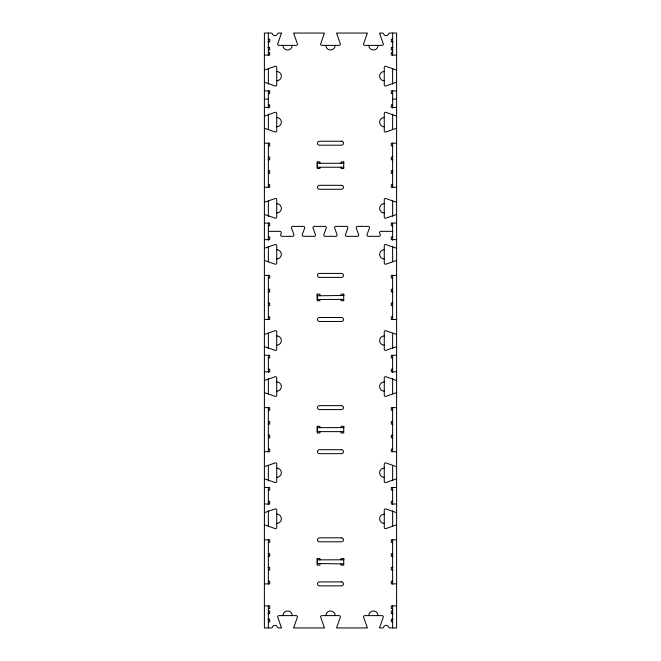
<?xml version="1.0" encoding="UTF-8"?>
<svg xmlns="http://www.w3.org/2000/svg" width="661" height="661" viewBox="0 0 661 661"><rect width="100%" height="100%" fill="white"/><g stroke="black" fill="none" stroke-linecap="round" stroke-linejoin="round"><path stroke-width="0.99" d="M319.924 559.867L319.924 558.545L317.28 558.545L317.28 564.163M317.28 431.964L317.28 426.345L319.924 426.345L319.924 427.667M317.28 299.764L317.28 294.145L319.924 294.145L319.924 295.467M317.28 167.564L317.28 161.945L319.924 161.945L319.924 163.267M317.28 563.503L343.72 563.916M341.076 559.867L341.076 558.545L343.72 558.545L343.72 560.115M341.076 427.667L341.076 426.345L343.72 426.345L343.72 427.915M343.72 295.715L343.72 294.145L341.076 294.145L341.076 295.467M341.076 163.267L341.076 161.945L343.72 161.945L343.72 163.267L317.28 163.267M343.72 427.584L317.28 427.667M343.72 559.784L317.28 559.867M268.366 39.222L269.688 39.222L269.688 41.866L268.036 41.866M392.634 39.222L391.312 39.222L391.312 41.866L392.965 41.866M268.036 47.369L269.688 47.369L269.688 50.013L268.366 50.013M392.965 47.369L391.312 47.369L391.312 50.013L392.634 50.013M268.366 52.442L269.688 52.442L269.688 55.086L264.4 55.086M392.634 52.442L391.312 52.442L391.312 55.086L396.6 55.086M264.4 90.888L269.688 90.888L269.688 93.532L268.366 93.532M396.6 90.888L391.312 90.888L391.312 93.532L392.634 93.532M264.4 99.15L268.366 99.15M392.634 99.15L396.6 99.15M268.366 104.769L269.688 104.769L269.688 107.413L264.4 107.413M392.634 104.769L391.312 104.769L391.312 107.413L396.6 107.413M264.4 143.214L269.688 143.214L269.688 145.858L268.366 145.858M396.6 143.214L391.312 143.214L391.312 145.858L392.634 145.858M268.366 157.095L269.688 157.095L269.688 159.739L268.118 159.739M392.634 157.095L391.312 157.095L391.312 159.739L392.882 159.739M317.28 167.233L343.72 167.233M268.118 170.761L269.688 170.761L269.688 173.405L268.366 173.405M392.882 170.761L391.312 170.761L391.312 173.405L392.634 173.405M268.366 184.642L269.688 184.642L269.688 187.286L264.4 187.286M392.634 184.642L391.312 184.642L391.312 187.286L396.6 187.286M264.4 223.088L269.688 223.088L269.688 225.732L268.366 225.732M396.6 223.088L391.312 223.088L391.312 225.732L392.634 225.732M268.366 231.35L279.967 231.35A1.322 1.322 0 0 1 281.206 233.126L280.652 234.63A1.322 1.322 0 0 0 281.916 236.332L292.6 236.332A1.322 1.322 0 0 0 293.872 234.63L291.443 228.07A1.322 1.322 0 0 1 292.716 226.368L303.399 226.368A1.322 1.322 0 0 1 304.663 228.07L302.242 234.63A1.322 1.322 0 0 0 303.506 236.332L314.198 236.332A1.322 1.322 0 0 0 315.462 234.63L313.041 228.07A1.322 1.322 0 0 1 314.305 226.368L324.989 226.368A1.322 1.322 0 0 1 326.261 228.07L323.832 234.63A1.322 1.322 0 0 0 325.105 236.332L335.788 236.332A1.322 1.322 0 0 0 337.052 234.63L334.631 228.07A1.322 1.322 0 0 1 335.895 226.368L346.587 226.368A1.322 1.322 0 0 1 347.851 228.07L345.43 234.63A1.322 1.322 0 0 0 346.695 236.332L357.386 236.332A1.322 1.322 0 0 0 358.65 234.63L356.221 228.07A1.322 1.322 0 0 1 357.494 226.368L368.177 226.368A1.322 1.322 0 0 1 369.441 228.07L367.02 234.63A1.322 1.322 0 0 0 368.284 236.332L378.976 236.332A1.322 1.322 0 0 0 380.24 234.63L379.687 233.126A1.322 1.322 0 0 1 380.926 231.35L392.634 231.35M268.366 236.969L269.688 236.969L269.688 239.613L264.4 239.613M392.634 236.969L391.312 236.969L391.312 239.613L396.6 239.613M264.4 275.414L269.688 275.414L269.688 278.058L268.366 278.058M396.6 275.414L391.312 275.414L391.312 278.058L392.634 278.058M268.366 289.295L269.688 289.295L269.688 291.939L268.118 291.939M392.634 289.295L391.312 289.295L391.312 291.939L392.882 291.939M343.72 295.467L317.28 295.798M317.28 299.433L343.72 299.433M268.118 302.961L269.688 302.961L269.688 305.605L268.366 305.605M392.882 302.961L391.312 302.961L391.312 305.605L392.634 305.605M268.366 316.842L269.688 316.842L269.688 319.486L264.4 319.486M392.634 316.842L391.312 316.842L391.312 319.486L396.6 319.486M264.4 355.288L269.688 355.288L269.688 357.932L268.366 357.932M396.6 355.288L391.312 355.288L391.312 357.932L392.634 357.932M268.366 369.169L269.688 369.169L269.688 371.812L264.4 371.812M392.634 369.169L391.312 369.169L391.312 371.812L396.6 371.812M264.4 407.614L269.688 407.614L269.688 410.258L268.366 410.258M396.6 407.614L391.312 407.614L391.312 410.258L392.634 410.258M268.366 421.495L269.688 421.495L269.688 424.139L268.118 424.139M392.634 421.495L391.312 421.495L391.312 424.139L392.882 424.139M317.28 431.633L343.72 431.633M268.118 435.161L269.688 435.161L269.688 437.805L268.366 437.805M392.882 435.161L391.312 435.161L391.312 437.805L392.634 437.805M268.366 449.042L269.688 449.042L269.688 451.686L264.4 451.686M392.634 449.042L391.312 449.042L391.312 451.686L396.6 451.686M264.4 487.488L269.688 487.488L269.688 490.132L268.366 490.132M396.6 487.488L391.312 487.488L391.312 490.132L392.634 490.132M268.366 501.368L269.688 501.368L269.688 504.013L264.4 504.013M392.634 501.368L391.312 501.368L391.312 504.013L396.6 504.013M264.4 539.814L269.688 539.814L269.688 542.458L268.366 542.458M396.6 539.814L391.312 539.814L391.312 542.458L392.634 542.458M268.366 553.695L269.688 553.695L269.688 556.339L268.118 556.339M392.634 553.695L391.312 553.695L391.312 556.339L392.882 556.339M268.118 567.361L269.688 567.361L269.688 570.005L268.366 570.005M392.882 567.361L391.312 567.361L391.312 570.005L392.634 570.005M268.366 581.242L269.688 581.242L269.688 583.886L264.4 583.886M392.634 581.242L391.312 581.242L391.312 583.886L396.6 583.886M264.4 605.914L269.688 605.914L269.688 608.558L268.366 608.558M396.6 605.914L391.312 605.914L391.312 608.558L392.634 608.558M268.366 610.987L269.688 610.987L269.688 613.631L268.036 613.631M392.634 610.987L391.312 610.987L391.312 613.631L392.965 613.631M268.036 619.134L269.688 619.134L269.688 621.778L268.366 621.778M392.965 619.134L391.312 619.134L391.312 621.778L392.634 621.778M392.634 33.05L392.634 55.251M392.634 68.868L392.634 84.096M392.634 90.888L392.634 108.074M392.634 114.122L392.634 129.382M392.634 143.049L392.634 187.451M392.634 201.118L392.634 216.378M392.634 223.088L392.634 240.274M392.634 246.322L392.634 261.582M392.634 275.249L392.634 319.651M392.634 333.318L392.634 348.578M392.634 355.288L392.634 372.474M392.634 378.522L392.634 393.782M392.634 407.449L392.634 451.851M392.634 465.518L392.634 480.778M392.634 487.488L392.634 504.673M392.634 510.722L392.634 525.982M392.634 539.649L392.634 584.051M392.634 605.749L392.634 627.95M343.72 161.945L343.72 168.555L341.076 168.555L341.076 167.233M343.72 294.145L343.72 300.755L341.076 300.755L341.076 299.433M343.72 426.345L343.72 432.955L341.076 432.955L341.076 431.633M343.72 558.545L343.72 565.155L341.076 565.155L341.076 563.833M319.924 167.233L319.924 168.555L317.28 168.555L317.28 161.945M319.924 299.433L319.924 300.755L317.28 300.755L317.28 294.145M319.924 431.633L319.924 432.955L317.28 432.955L317.28 426.345M319.924 563.833L319.924 565.155L317.28 565.155L317.28 558.545M268.366 33.05L268.366 55.251M268.366 68.868L268.366 84.096M268.366 90.888L268.366 108.074M268.366 114.122L268.366 129.382M268.366 143.049L268.366 187.451M268.366 201.118L268.366 216.378M268.366 223.088L268.366 240.274M268.366 246.322L268.366 261.582M268.366 275.249L268.366 319.651M268.366 333.318L268.366 348.578M268.366 355.288L268.366 372.474M268.366 378.522L268.366 393.782M268.366 407.449L268.366 451.851M268.366 465.518L268.366 480.778M268.366 487.488L268.366 504.673M268.366 510.722L268.366 525.982M268.366 539.649L268.366 584.051M268.366 605.749L268.366 627.95M396.6 346.67A1.322 1.322 0 0 0 396.22 346.728L385.586 350.454A1.322 1.322 0 0 1 384.264 349.132L384.264 331.946A1.322 1.322 0 0 1 385.586 330.624L396.22 334.342A1.322 1.322 0 0 0 396.6 334.4M384.264 345.166A4.627 4.627 0 0 1 379.637 340.539A4.627 4.627 0 0 1 384.264 335.912M264.4 334.4A1.322 1.322 0 0 0 264.78 334.342L275.414 330.624A1.322 1.322 0 0 1 276.736 331.946L276.736 349.132A1.322 1.322 0 0 1 275.414 350.454L264.78 346.728A1.322 1.322 0 0 0 264.4 346.67M276.736 335.912A4.627 4.627 0 0 1 281.363 340.539A4.627 4.627 0 0 1 276.736 345.166M264.4 128.3A1.322 1.322 0 0 1 264.78 128.358L275.414 132.076A1.322 1.322 0 0 0 276.736 130.754L276.736 113.568A1.322 1.322 0 0 0 275.414 112.246L264.78 115.972A1.322 1.322 0 0 1 264.4 116.03M276.736 117.534A4.627 4.627 0 0 1 281.363 122.161A4.627 4.627 0 0 1 276.736 126.788M264.4 82.27A1.322 1.322 0 0 1 264.78 82.328L275.414 86.054A1.322 1.322 0 0 0 276.736 84.732L276.736 67.546A1.322 1.322 0 0 0 275.414 66.224L264.78 69.942A1.322 1.322 0 0 1 264.4 70M276.736 71.512A4.627 4.627 0 0 1 281.363 76.139A4.627 4.627 0 0 1 276.736 80.766M396.6 70A1.322 1.322 0 0 1 396.22 69.942L385.586 66.224A1.322 1.322 0 0 0 384.264 67.546L384.264 84.732A1.322 1.322 0 0 0 385.586 86.054L396.22 82.328A1.322 1.322 0 0 1 396.6 82.27M384.264 80.766A4.627 4.627 0 0 1 379.637 76.139A4.627 4.627 0 0 1 384.264 71.512M396.6 116.03A1.322 1.322 0 0 1 396.22 115.972L385.586 112.246A1.322 1.322 0 0 0 384.264 113.568L384.264 130.754A1.322 1.322 0 0 0 385.586 132.076L396.22 128.358A1.322 1.322 0 0 1 396.6 128.3M384.264 126.788A4.627 4.627 0 0 1 379.637 122.161A4.627 4.627 0 0 1 384.264 117.534M292.187 45.386A4.627 4.627 0 0 1 287.56 50.013A4.627 4.627 0 0 1 282.933 45.386M335.127 45.386A4.627 4.627 0 0 1 330.5 50.013A4.627 4.627 0 0 1 325.873 45.386M378.067 45.386A4.627 4.627 0 0 1 373.44 50.013A4.627 4.627 0 0 1 368.813 45.386M264.4 260.5A1.322 1.322 0 0 1 264.78 260.558L275.414 264.276A1.322 1.322 0 0 0 276.736 262.954L276.736 245.768A1.322 1.322 0 0 0 275.414 244.446L264.78 248.172A1.322 1.322 0 0 1 264.4 248.23M276.736 249.734A4.627 4.627 0 0 1 281.363 254.361A4.627 4.627 0 0 1 276.736 258.988M264.4 214.47A1.322 1.322 0 0 1 264.78 214.528L275.414 218.254A1.322 1.322 0 0 0 276.736 216.932L276.736 199.746A1.322 1.322 0 0 0 275.414 198.424L264.78 202.142A1.322 1.322 0 0 1 264.4 202.2M276.736 203.712A4.627 4.627 0 0 1 281.363 208.339A4.627 4.627 0 0 1 276.736 212.966M396.6 202.2A1.322 1.322 0 0 1 396.22 202.142L385.586 198.424A1.322 1.322 0 0 0 384.264 199.746L384.264 216.932A1.322 1.322 0 0 0 385.586 218.254L396.22 214.528A1.322 1.322 0 0 1 396.6 214.47M384.264 212.966A4.627 4.627 0 0 1 379.637 208.339A4.627 4.627 0 0 1 384.264 203.712M396.6 248.23A1.322 1.322 0 0 1 396.22 248.172L385.586 244.446A1.322 1.322 0 0 0 384.264 245.768L384.264 262.954A1.322 1.322 0 0 0 385.586 264.276L396.22 260.558A1.322 1.322 0 0 1 396.6 260.5M384.264 258.988A4.627 4.627 0 0 1 379.637 254.361A4.627 4.627 0 0 1 384.264 249.734M264.4 380.43A1.322 1.322 0 0 0 264.78 380.372L275.414 376.646A1.322 1.322 0 0 1 276.736 377.968L276.736 395.154A1.322 1.322 0 0 1 275.414 396.476L264.78 392.758A1.322 1.322 0 0 0 264.4 392.7M276.736 381.934A4.627 4.627 0 0 1 281.363 386.561A4.627 4.627 0 0 1 276.736 391.188M396.6 392.7A1.322 1.322 0 0 0 396.22 392.758L385.586 396.476A1.322 1.322 0 0 1 384.264 395.154L384.264 377.968A1.322 1.322 0 0 1 385.586 376.646L396.22 380.372A1.322 1.322 0 0 0 396.6 380.43M384.264 391.188A4.627 4.627 0 0 1 379.637 386.561A4.627 4.627 0 0 1 384.264 381.934M264.4 524.9A1.322 1.322 0 0 1 264.78 524.958L275.414 528.676A1.322 1.322 0 0 0 276.736 527.354L276.736 510.168A1.322 1.322 0 0 0 275.414 508.846L264.78 512.572A1.322 1.322 0 0 1 264.4 512.63M276.736 514.134A4.627 4.627 0 0 1 281.363 518.761A4.627 4.627 0 0 1 276.736 523.388M264.4 478.87A1.322 1.322 0 0 1 264.78 478.928L275.414 482.654A1.322 1.322 0 0 0 276.736 481.332L276.736 464.146A1.322 1.322 0 0 0 275.414 462.824L264.78 466.542A1.322 1.322 0 0 1 264.4 466.6M276.736 468.112A4.627 4.627 0 0 1 281.363 472.739A4.627 4.627 0 0 1 276.736 477.366M396.6 466.6A1.322 1.322 0 0 1 396.22 466.542L385.586 462.824A1.322 1.322 0 0 0 384.264 464.146L384.264 481.332A1.322 1.322 0 0 0 385.586 482.654L396.22 478.928A1.322 1.322 0 0 1 396.6 478.87M384.264 477.366A4.627 4.627 0 0 1 379.637 472.739A4.627 4.627 0 0 1 384.264 468.112M396.6 512.63A1.322 1.322 0 0 1 396.22 512.572L385.586 508.846A1.322 1.322 0 0 0 384.264 510.168L384.264 527.354A1.322 1.322 0 0 0 385.586 528.676L396.22 524.958A1.322 1.322 0 0 1 396.6 524.9M384.264 523.388A4.627 4.627 0 0 1 379.637 518.761A4.627 4.627 0 0 1 384.264 514.134M368.813 615.614A4.627 4.627 0 0 1 373.44 610.987A4.627 4.627 0 0 1 378.067 615.614M325.873 615.614A4.627 4.627 0 0 1 330.5 610.987A4.627 4.627 0 0 1 335.127 615.614M282.933 615.614A4.627 4.627 0 0 1 287.56 610.987A4.627 4.627 0 0 1 292.187 615.614M281.363 33.43L277.645 44.064A1.322 1.322 0 0 0 278.967 45.386L296.153 45.386A1.322 1.322 0 0 0 297.475 44.064L293.748 33.43A1.322 1.322 0 0 1 293.691 33.05L324.361 33.05A1.322 1.322 0 0 1 324.311 33.43L320.585 44.064A1.322 1.322 0 0 0 321.907 45.386L339.093 45.386A1.322 1.322 0 0 0 340.415 44.064L336.689 33.43A1.322 1.322 0 0 1 336.639 33.05L367.309 33.05A1.322 1.322 0 0 1 367.252 33.43L363.525 44.064A1.322 1.322 0 0 0 364.847 45.386L382.033 45.386A1.322 1.322 0 0 0 383.355 44.064L379.637 33.43A1.322 1.322 0 0 1 379.579 33.05L382.364 33.05A1.322 1.322 0 0 1 383.611 33.934A2.644 2.644 0 0 0 388.602 33.934A1.322 1.322 0 0 1 389.85 33.05L396.6 33.05L396.6 627.95L389.85 627.95A1.322 1.322 0 0 1 388.602 627.066A2.644 2.644 0 0 0 383.611 627.066A1.322 1.322 0 0 1 382.364 627.95L379.579 627.95A1.322 1.322 0 0 1 379.637 627.57L383.355 616.936A1.322 1.322 0 0 0 382.033 615.614L364.847 615.614A1.322 1.322 0 0 0 363.525 616.936L367.252 627.57A1.322 1.322 0 0 1 367.309 627.95L336.639 627.95A1.322 1.322 0 0 1 336.689 627.57L340.415 616.936A1.322 1.322 0 0 0 339.093 615.614L321.907 615.614A1.322 1.322 0 0 0 320.585 616.936L324.311 627.57A1.322 1.322 0 0 1 324.361 627.95L293.691 627.95A1.322 1.322 0 0 1 293.748 627.57L297.475 616.936A1.322 1.322 0 0 0 296.153 615.614L278.967 615.614A1.322 1.322 0 0 0 277.645 616.936L281.363 627.57A1.322 1.322 0 0 1 281.421 627.95L278.636 627.95A1.322 1.322 0 0 1 277.389 627.066A2.644 2.644 0 0 0 272.398 627.066A1.322 1.322 0 0 1 271.15 627.95L264.4 627.95L264.4 33.05L271.15 33.05A1.322 1.322 0 0 1 272.398 33.934A2.644 2.644 0 0 0 277.389 33.934A1.322 1.322 0 0 1 278.636 33.05L281.421 33.05A1.322 1.322 0 0 1 281.363 33.43M341.514 141.231L319.486 141.231A1.983 1.983 0 0 0 317.503 143.214A1.983 1.983 0 0 0 319.486 145.197L341.514 145.197A1.983 1.983 0 0 0 343.497 143.214A1.983 1.983 0 0 0 341.514 141.231M341.514 185.303L319.486 185.303A1.983 1.983 0 0 0 317.503 187.286A1.983 1.983 0 0 0 319.486 189.269L341.514 189.269A1.983 1.983 0 0 0 343.497 187.286A1.983 1.983 0 0 0 341.514 185.303M341.514 273.431L319.486 273.431A1.983 1.983 0 0 0 317.503 275.414A1.983 1.983 0 0 0 319.486 277.397L341.514 277.397A1.983 1.983 0 0 0 343.497 275.414A1.983 1.983 0 0 0 341.514 273.431M341.514 317.503L319.486 317.503A1.983 1.983 0 0 0 317.503 319.486A1.983 1.983 0 0 0 319.486 321.469L341.514 321.469A1.983 1.983 0 0 0 343.497 319.486A1.983 1.983 0 0 0 341.514 317.503M341.514 405.631L319.486 405.631A1.983 1.983 0 0 0 317.503 407.614A1.983 1.983 0 0 0 319.486 409.597L341.514 409.597A1.983 1.983 0 0 0 343.497 407.614A1.983 1.983 0 0 0 341.514 405.631M341.514 449.703L319.486 449.703A1.983 1.983 0 0 0 317.503 451.686A1.983 1.983 0 0 0 319.486 453.669L341.514 453.669A1.983 1.983 0 0 0 343.497 451.686A1.983 1.983 0 0 0 341.514 449.703M341.514 537.831L319.486 537.831A1.983 1.983 0 0 0 317.503 539.814A1.983 1.983 0 0 0 319.486 541.797L341.514 541.797A1.983 1.983 0 0 0 343.497 539.814A1.983 1.983 0 0 0 341.514 537.831M341.514 581.903L319.486 581.903A1.983 1.983 0 0 0 317.503 583.886A1.983 1.983 0 0 0 319.486 585.869L341.514 585.869A1.983 1.983 0 0 0 343.497 583.886A1.983 1.983 0 0 0 341.514 581.903"/></g></svg>
